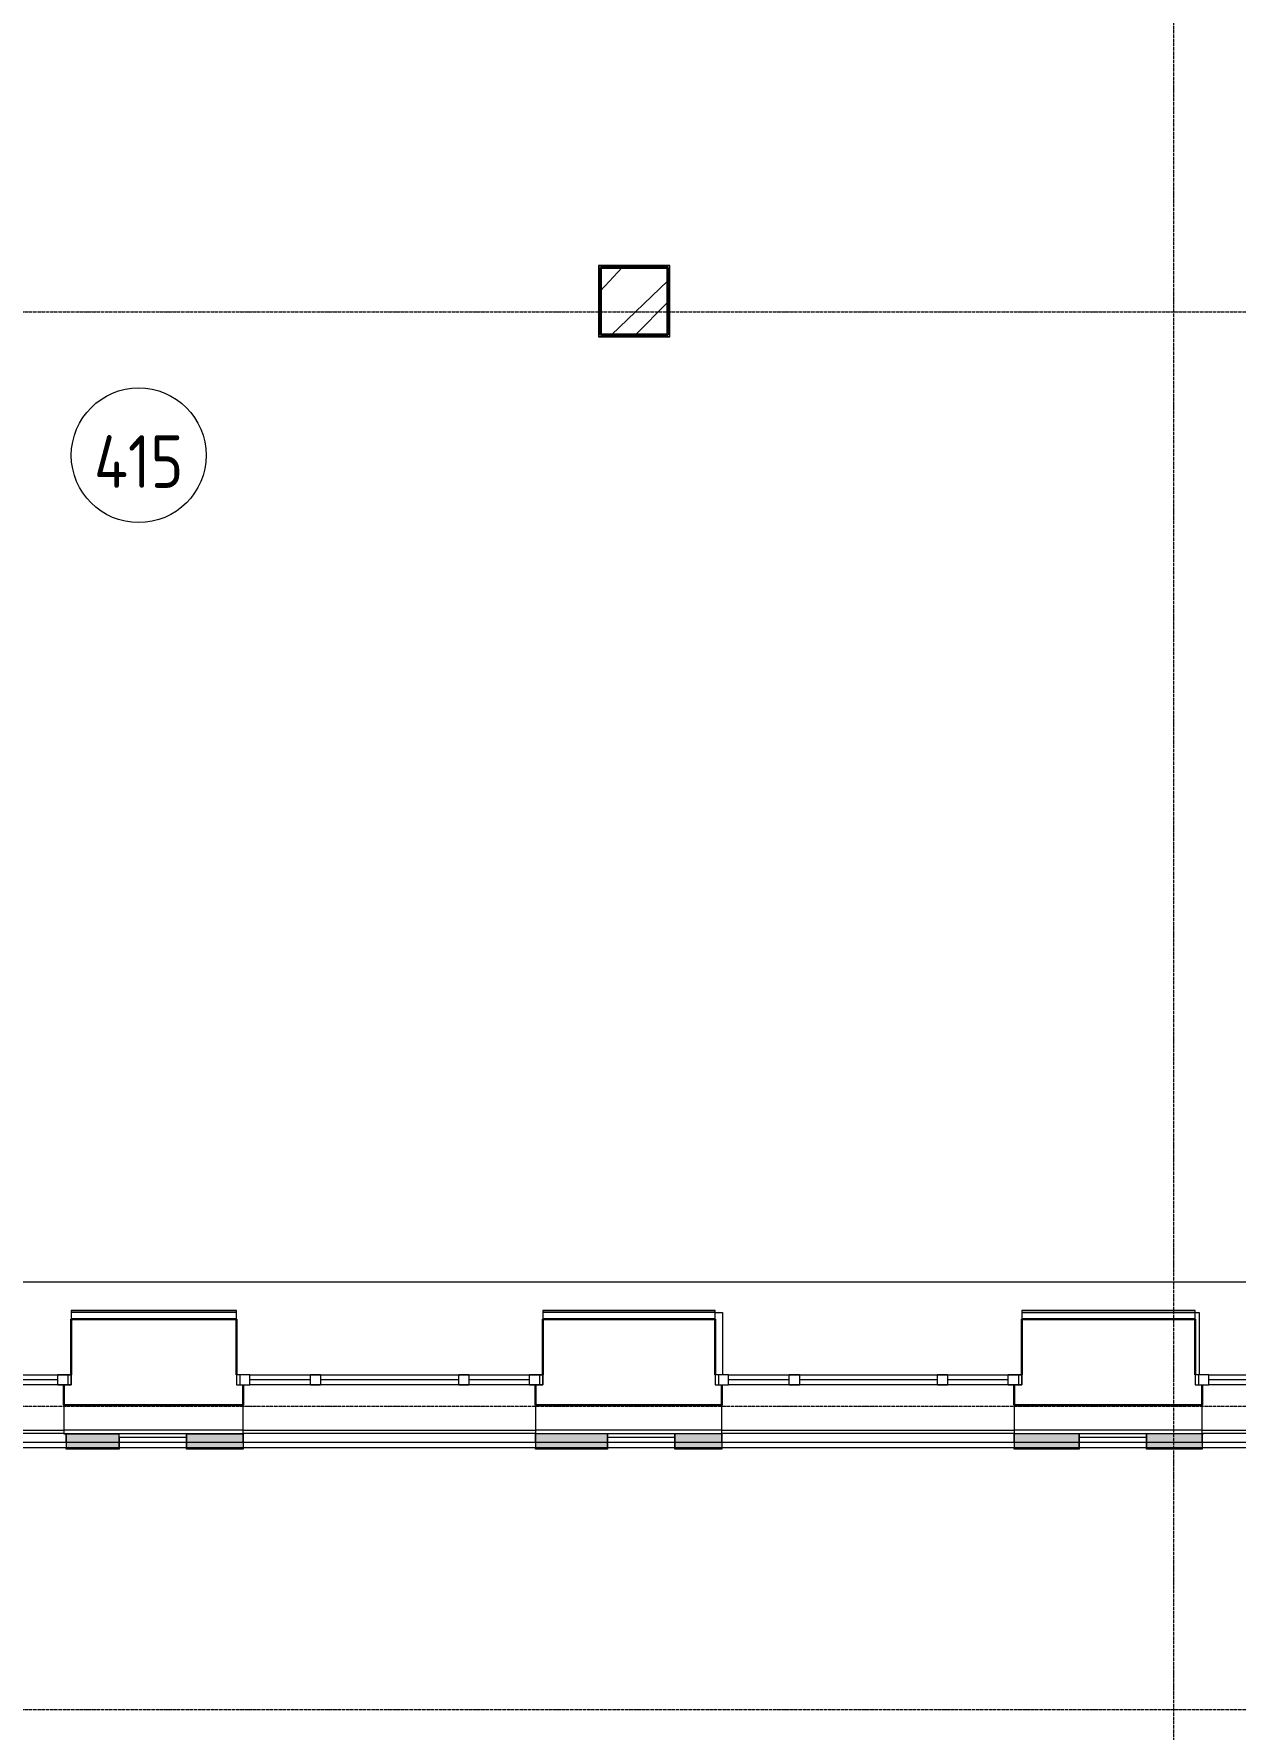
# Model space of a CAD drawing. Header units: millimetres. Extents: x -32 to 417638015, y -35 to 175284279.
# Drawn here: x 417414450 to 417421581, y 175231663 to 175241730 of the extents above; entities that cross this region are included whole.
import ezdxf

# ---------------------------------------------------------------- set-up
doc = ezdxf.new("R2010")
doc.units = ezdxf.units.MM
doc.linetypes.add('ADSK_Линия сетки', pattern=[25, 20, -2.5, 0, -2.5])
for name, color, linetype, lineweight in [('_ Окна', 7, 'Continuous', 9), ('Аннотация', 7, 'Continuous', 18), ('Несущие колонны', 7, 'Continuous', 18), ('Ограждение', 7, 'Continuous', 9), ('Окна', 7, 'Continuous', 9), ('Оси', 253, 'Continuous', 9), ('Перекрытие', 7, 'Continuous', 18), ('Стены наружные', 7, 'Continuous', 18), ('Стены несущие', 7, 'Continuous', 30), ('Стены отделка', 7, 'Continuous', 30), ('Стены штриховка', 7, 'Continuous', 9), ('ШТРИХОВКА', 252, 'Continuous', 15)]:
    doc.layers.add(name, color=color, linetype=linetype, lineweight=lineweight)
doc.layers.add('Линии', color=7, linetype='Continuous', lineweight=9, true_color=0x00a600)
doc.styles.add('GOST Common', font='GOST_Common.ttf', dxfattribs={"width": 0.9, "height": 349.9999999999996})

# ---------------------------------------------------------------- blocks, each defined once
blk = doc.blocks.new('ADSK_КолоннаЖБ_Прямоугольная - 400x400 мм-V1-План 4-го этажа')
at = {"layer": 'Несущие колонны', "lineweight": 40}
for p, q in [((-200.0000000000005, 200.0000000000007), (200.0000000000001, 200.0000000000007)), ((-200.0000000000005, -200.0000000000006), (-200.0000000000005, 200.0000000000007)), ((200.0000000000001, 200.0000000000007), (200.0000000000001, -200.0000000000006)), ((200.0000000000001, -200.0000000000006), (-200.0000000000005, -200.0000000000006))]:
    blk.add_line(p, q, dxfattribs=at)
blk = doc.blocks.new('План 4 этажа')
at = {"layer": 'Несущие колонны', "lineweight": 9}
h = blk.add_hatch(dxfattribs=at)
h.set_pattern_fill('FP_2', color=8, style=0, pattern_type=2)
h.set_pattern_definition([(45, (591.9394108331762, 243.9018102923292), (-235.7317231780653, 235.7317231780653), []), (45, (749.0934108331567, 243.9018102923292), (-235.7317231780653, 235.7317231780653), [])])
h.paths.add_polyline_path([(27659.25271163404, 8486.683255704353), (28051.93941083318, 8486.683255704353), (28051.93941083318, 8886.683255704353), (27651.93941083318, 8886.683255704353), (27651.93941083318, 8486.683255704353)])
at = {"layer": 'Ограждение', "transparency": 33554432}
for points in [[(24770.07747712269, 1874.938330652192), (24794.43941083323, 1874.938330652192), (24794.43941083323, 1961.125957870099), (24480.08112546468, 1961.125957870099), (24480.08112546468, 1874.938330652192)], [(25194.43941083322, 1874.938330652192), (25531.076784726, 1874.938330652192), (25531.076784726, 1961.125957870099), (25194.43941083322, 1961.125957870099), (25194.43941083322, 1877.133406089619)], [(27266.07678472598, 1874.938330652192), (27694.43941083323, 1874.938330652192), (27694.43941083323, 1961.125957870099), (27266.07678472598, 1961.125957870099), (27266.07678472598, 1877.133406089619)], [(30108.44035278658, 1874.938330652134), (30494.43941083323, 1874.938330652134), (30494.43941083323, 1961.125957870099), (30108.44035278658, 1961.125957870099), (30108.44035278658, 1877.133406089619)], [(31223.43891629406, 1874.938330652134), (31223.43891629406, 1961.125957870099), (30894.43941083323, 1961.125957870099), (30894.43941083323, 1874.938330652134), (30940.93243974728, 1874.938330652134)], [(24480.08112546468, 1869.348355416209), (24794.43941083323, 1869.348355416209), (24794.43941083323, 1870.614894916012), (24480.08112546468, 1870.614894916012)], [(30894.43941083323, 1869.34835541615), (31223.43891629406, 1869.34835541615), (31223.43891629406, 1870.614894916012), (30894.43941083323, 1870.614894916012)]]:
    blk.add_hatch(color=8, dxfattribs=at).paths.add_polyline_path(points)
h = blk.add_hatch(color=8, dxfattribs=at)
h.paths.add_polyline_path([(28373.44035278658, 1869.341723460471), (28373.44035278658, 1869.348355416209), (28094.43941083323, 1869.341723460471)])
h.paths.add_polyline_path([(28094.43941083323, 1874.938330652134), (28373.44035278658, 1874.938330652134), (28373.44035278658, 1961.125957870099), (28094.43941083323, 1961.125957870099), (28094.43941083323, 1877.133406089619)])
h = blk.add_hatch(color=8, dxfattribs=at)
h.paths.add_polyline_path([(25194.43941083322, 1869.348355416209), (25531.076784726, 1869.348355416209), (25531.076784726, 1870.614894916012), (25194.43941083322, 1870.614894916012)])
h.paths.add_polyline_path([(25531.076784726, 1873.194124740199), (25531.076784726, 1873.642229574674), (25194.43941083322, 1873.194124740199)])
h = blk.add_hatch(color=8, dxfattribs=at)
h.paths.add_polyline_path([(27266.07678472598, 1869.348355416209), (27694.43941083323, 1869.348355416209), (27694.43941083323, 1870.614894916012), (27266.07678472598, 1870.614894916012)])
h.paths.add_polyline_path([(27694.43941083323, 1873.194124740141), (27694.43941083323, 1873.642229574674), (27266.07678472598, 1873.194124740141)])
h = blk.add_hatch(color=8, dxfattribs=at)
h.paths.add_polyline_path([(28094.43941083323, 1869.348355416209), (28373.44035278658, 1869.348355416209), (28373.44035278658, 1870.614894916012), (28094.43941083323, 1870.614894916012)])
h.paths.add_polyline_path([(28373.44035278658, 1873.194124740141), (28373.44035278658, 1873.642229574674), (28094.43941083323, 1873.194124740141)])
h = blk.add_hatch(color=8, dxfattribs=at)
h.paths.add_polyline_path([(30108.44035278658, 1869.34835541615), (30494.43941083323, 1869.34835541615), (30494.43941083323, 1870.614894916012), (30108.44035278658, 1870.614894916012)])
h.paths.add_polyline_path([(30494.43941083323, 1873.194124740141), (30494.43941083323, 1873.642229574674), (30108.44035278658, 1873.194124740141)])
at = {"layer": '_ Окна', "color": 8}
for p, q in [((24431.08112546464, 2282.133406091889), (24071.08112546464, 2282.133406091889)), ((24491.08112546464, 2312.133406091889), (24491.08112546464, 2252.133406091889)), ((25511.07678472588, 2312.133406091831), (25511.07678472588, 2252.133406091831)), ((25931.07678472588, 2282.133406091889), (25571.07678472588, 2282.133406091889)), ((26811.07678472588, 2282.133406091889), (25991.07678472588, 2282.133406091889)), ((27231.07678472588, 2282.133406091889), (26871.07678472588, 2282.133406091889)), ((27291.07678472588, 2312.133406091831), (27291.07678472588, 2252.133406091831)), ((28353.44035278645, 2312.133406091831), (28353.44035278645, 2252.133406091831)), ((28773.44035278645, 2282.133406091889), (28413.44035278645, 2282.133406091889)), ((29653.44035278645, 2282.133406091889), (28833.44035278645, 2282.133406091889)), ((30073.44035278645, 2282.133406091831), (29713.44035278645, 2282.133406091889)), ((30133.44035278645, 2312.133406091831), (30133.44035278645, 2252.133406091831)), ((31203.4389162939, 2312.133406091831), (31203.4389162939, 2252.133406091831)), ((31623.4389162939, 2282.133406091831), (31263.4389162939, 2282.133406091831))]:
    blk.add_line(p, q, dxfattribs=at)
at = {"layer": '_ Окна', "color": 8, "lineweight": 18}
for p, q in [((24431.08112546464, 2252.133406091889), (24431.08112546464, 2312.133406091889)), ((24431.08112546464, 2312.133406091889), (24511.08112546464, 2312.133406091889)), ((24511.08112546464, 2252.133406091889), (24431.08112546464, 2252.133406091889)), ((24511.08112546464, 2312.133406091889), (24511.08112546464, 2252.133406091889)), ((25571.07678472588, 2312.133406091831), (25491.07678472588, 2312.133406091831)), ((25491.07678472588, 2312.133406091831), (25491.07678472588, 2252.133406091831)), ((25491.07678472588, 2252.133406091831), (25571.07678472588, 2252.133406091831)), ((25571.07678472588, 2252.133406091831), (25571.07678472588, 2312.133406091831)), ((25931.07678472588, 2252.133406091831), (25931.07678472588, 2312.133406091831)), ((25931.07678472588, 2312.133406091831), (25991.07678472588, 2312.133406091831)), ((25991.07678472588, 2252.133406091831), (25931.07678472588, 2252.133406091831)), ((25991.07678472588, 2312.133406091831), (25991.07678472588, 2252.133406091831)), ((26811.07678472588, 2252.133406091831), (26811.07678472588, 2312.133406091831)), ((26811.07678472588, 2312.133406091831), (26871.07678472588, 2312.133406091831)), ((26871.07678472588, 2252.133406091831), (26811.07678472588, 2252.133406091831)), ((26871.07678472588, 2312.133406091831), (26871.07678472588, 2252.133406091831)), ((27231.07678472588, 2252.133406091831), (27231.07678472588, 2312.133406091831)), ((27231.07678472588, 2312.133406091831), (27311.07678472588, 2312.133406091831)), ((27311.07678472588, 2252.133406091831), (27231.07678472588, 2252.133406091831)), ((27311.07678472588, 2312.133406091831), (27311.07678472588, 2252.133406091831)), ((28413.44035278645, 2312.133406091831), (28333.44035278645, 2312.133406091831)), ((28333.44035278645, 2312.133406091831), (28333.44035278645, 2252.133406091831)), ((28333.44035278645, 2252.133406091831), (28413.44035278645, 2252.133406091831)), ((28413.44035278645, 2252.133406091831), (28413.44035278645, 2312.133406091831)), ((28773.44035278645, 2252.133406091831), (28773.44035278645, 2312.133406091831)), ((28773.44035278645, 2312.133406091831), (28833.44035278645, 2312.133406091831)), ((28833.44035278645, 2252.133406091831), (28773.44035278645, 2252.133406091831)), ((28833.44035278645, 2312.133406091831), (28833.44035278645, 2252.133406091831)), ((29653.44035278645, 2252.133406091831), (29653.44035278645, 2312.133406091831)), ((29653.44035278645, 2312.133406091831), (29713.44035278645, 2312.133406091831)), ((29713.44035278645, 2252.133406091831), (29653.44035278645, 2252.133406091831)), ((29713.44035278645, 2312.133406091831), (29713.44035278645, 2252.133406091831)), ((30073.44035278645, 2252.133406091831), (30073.44035278645, 2312.133406091831)), ((30073.44035278645, 2312.133406091831), (30153.44035278645, 2312.133406091831)), ((30153.44035278645, 2252.133406091831), (30073.44035278645, 2252.133406091831)), ((30153.44035278645, 2312.133406091831), (30153.44035278645, 2252.133406091831)), ((31263.4389162939, 2312.133406091831), (31183.4389162939, 2312.133406091831)), ((31183.4389162939, 2312.133406091831), (31183.4389162939, 2252.133406091831)), ((31183.4389162939, 2252.133406091831), (31263.4389162939, 2252.133406091831)), ((31263.4389162939, 2252.133406091831), (31263.4389162939, 2312.133406091831))]:
    blk.add_line(p, q, dxfattribs=at)
at = {"layer": 'Линии', "color": 8}
blk.add_circle((24911.35648304346, 7772.029231373977), 400, dxfattribs=at)
at = {"layer": 'Несущие колонны', "color": 8, "lineweight": 40}
for p, q in [((28051.93941083318, 8886.683255704353), (27651.93941083318, 8886.683255704353)), ((27651.93941083318, 8886.683255704353), (27651.93941083318, 8486.683255704353)), ((28051.93941083318, 8486.683255704353), (28051.93941083318, 8886.683255704353)), ((27651.93941083318, 8486.683255704353), (28051.93941083318, 8486.683255704353))]:
    blk.add_line(p, q, dxfattribs=at)
at = {"layer": 'Ограждение', "color": 8}
for p, q in [((24480.08112546464, 1961.125957870099), (24480.08112546464, 1962.133406092762)), ((24480.08112546464, 1961.125957870099), (24480.08112546464, 1912.133406089619)), ((24480.08112546464, 1912.133406089619), (24480.08112546464, 1961.125957870099)), ((24794.43941083321, 1961.125957870099), (24480.08112546464, 1961.125957870099)), ((24794.43941083321, 1961.125957870099), (24480.08112546464, 1961.125957870099)), ((24794.43941083321, 1942.13340609282), (24794.43941083321, 1961.125957870099)), ((24794.43941083321, 1942.13340609282), (24794.43941083321, 1869.341723460471)), ((24794.43941083321, 1870.664890350483), (24794.43941083321, 1942.13340609282)), ((25194.43941083321, 1961.125957870099), (25194.43941083321, 1942.13340609282)), ((25531.07678472597, 1961.125957870099), (25194.43941083321, 1961.125957870099)), ((25531.07678472597, 1961.125957870099), (25194.43941083321, 1961.125957870099)), ((25194.43941083321, 1942.13340609282), (25194.43941083321, 1870.664890350483)), ((25194.43941083321, 1869.341723460471), (25194.43941083321, 1942.13340609282)), ((25520.07678472596, 1962.133406092762), (25531.07678472597, 1962.133406092762)), ((25531.07678472597, 1962.133406092762), (25531.07678472597, 1961.125957870099)), ((25531.07678472597, 1961.125957870099), (25531.07678472597, 1912.133406089619)), ((25531.07678472597, 1912.133406089619), (25531.07678472597, 1961.125957870099)), ((27266.07678472596, 1961.125957870099), (27266.07678472596, 1962.133406092762)), ((27266.07678472596, 1962.133406092762), (27280.07678472597, 1962.133406092762)), ((27266.07678472596, 1961.125957870099), (27266.07678472596, 1912.133406089619)), ((27266.07678472596, 1912.133406089619), (27266.07678472596, 1961.125957870099)), ((27694.43941083321, 1961.125957870099), (27266.07678472596, 1961.125957870099)), ((27694.43941083321, 1961.125957870099), (27266.07678472596, 1961.125957870099)), ((27694.43941083321, 1942.13340609282), (27694.43941083321, 1961.125957870099)), ((27694.43941083321, 1942.13340609282), (27694.43941083321, 1869.341723460471)), ((27694.43941083321, 1870.664890350483), (27694.43941083321, 1942.13340609282)), ((28094.43941083319, 1961.125957870099), (28094.43941083319, 1942.13340609282)), ((28373.44035278655, 1961.125957870099), (28094.43941083319, 1961.125957870099)), ((28373.44035278655, 1961.125957870099), (28094.43941083319, 1961.125957870099)), ((28094.43941083319, 1942.13340609282), (28094.43941083319, 1870.664890350483)), ((28094.43941083319, 1869.341723460471), (28094.43941083319, 1942.13340609282)), ((28373.44035278655, 1962.133406092762), (28373.44035278655, 1961.125957870099)), ((28373.44035278655, 1961.125957870099), (28373.44035278655, 1912.133406089619)), ((28373.44035278655, 1912.133406089619), (28373.44035278655, 1961.125957870099)), ((30108.44035278654, 1961.125957870099), (30108.44035278654, 1962.133406092762)), ((30108.44035278654, 1961.125957870099), (30108.44035278654, 1912.133406089619)), ((30108.44035278654, 1912.133406089619), (30108.44035278654, 1961.125957870099)), ((30494.43941083321, 1961.125957870099), (30108.44035278654, 1961.125957870099)), ((30494.43941083321, 1961.125957870099), (30108.44035278654, 1961.125957870099)), ((30494.43941083321, 1942.13340609282), (30494.43941083321, 1961.125957870099)), ((30494.43941083321, 1942.13340609282), (30494.43941083321, 1869.341723460471)), ((30494.43941083321, 1870.664890350483), (30494.43941083321, 1942.13340609282)), ((30894.43941083319, 1961.125957870099), (30894.43941083319, 1942.13340609282)), ((31223.43891629404, 1961.125957870099), (30894.43941083319, 1961.125957870099)), ((31223.43891629404, 1961.125957870099), (30894.43941083319, 1961.125957870099)), ((30894.43941083319, 1942.13340609282), (30894.43941083319, 1870.664890350483)), ((30894.43941083319, 1869.341723460471), (30894.43941083319, 1942.13340609282)), ((31223.43891629404, 1962.133406092762), (31223.43891629404, 1961.125957870099)), ((31223.43891629404, 1961.125957870099), (31223.43891629404, 1912.133406089561)), ((31223.43891629404, 1912.133406089561), (31223.43891629404, 1961.125957870099)), ((24480.08112546464, 1877.133406089619), (24480.08112546464, 1870.664890350483)), ((24480.08112546464, 1869.341723460471), (24480.08112546464, 1877.133406089619)), ((24480.08112546464, 1870.664890350483), (24480.08112546464, 1874.938330652192)), ((24480.08112546464, 1874.938330652192), (24480.08112546464, 1873.642229574674)), ((24794.43941083321, 1874.938330652192), (24480.08112546464, 1874.938330652192)), ((24480.08112546464, 1873.642229574674), (24480.08112546464, 1870.664890350483)), ((24480.08112546464, 1870.664890350483), (24480.08112546464, 1873.642229574674)), ((24480.08112546464, 1873.642229574674), (24480.08112546464, 1870.664890350483)), ((24794.43941083321, 1873.642229574674), (24480.08112546464, 1873.642229574674)), ((24480.08112546464, 1872.868074603728), (24480.08112546464, 1873.194124740141)), ((24794.43941083321, 1873.194124740141), (24480.08112546464, 1873.194124740141)), ((24480.08112546464, 1870.951010407007), (24480.08112546464, 1872.868074603728)), ((24480.08112546464, 1872.868074603728), (24480.08112546464, 1870.951010407007)), ((24794.43941083321, 1872.868074603728), (24480.08112546464, 1872.868074603728)), ((24480.08112546464, 1870.614894916012), (24480.08112546464, 1870.951010407007)), ((24794.43941083321, 1870.951010407007), (24480.08112546464, 1870.951010407007)), ((24480.08112546464, 1869.348355416209), (24480.08112546464, 1870.664890350483)), ((24480.08112546464, 1870.664890350483), (24480.08112546464, 1869.341723460471)), ((24794.43941083321, 1870.664890350483), (24480.08112546464, 1870.664890350483)), ((24794.43941083321, 1870.614894916012), (24480.08112546464, 1870.614894916012)), ((24480.08112546464, 1870.335607216111), (24480.08112546464, 1869.348355416209)), ((24794.43941083321, 1870.335607216111), (24480.08112546464, 1870.335607216111)), ((24794.43941083321, 1869.348355416209), (24480.08112546464, 1869.348355416209)), ((24794.43941083321, 1869.341723460471), (24480.08112546464, 1869.341723460471)), ((24794.43941083321, 1873.642229574674), (24794.43941083321, 1874.938330652192)), ((24794.43941083321, 1874.938330652192), (24794.43941083321, 1870.664890350483)), ((24794.43941083321, 1870.664890350483), (24794.43941083321, 1873.642229574674)), ((24794.43941083321, 1873.642229574674), (24794.43941083321, 1870.664890350483)), ((24794.43941083321, 1870.664890350483), (24794.43941083321, 1873.642229574674)), ((24794.43941083321, 1873.194124740141), (24794.43941083321, 1872.868074603728)), ((24794.43941083321, 1870.951010407007), (24794.43941083321, 1872.868074603728)), ((24794.43941083321, 1872.868074603728), (24794.43941083321, 1870.951010407007)), ((24794.43941083321, 1870.951010407007), (24794.43941083321, 1870.614894916012)), ((24794.43941083321, 1869.341723460471), (24794.43941083321, 1870.664890350483)), ((24794.43941083321, 1870.664890350483), (24794.43941083321, 1869.348355416209)), ((24794.43941083321, 1869.348355416209), (24794.43941083321, 1870.335607216111)), ((25194.43941083321, 1870.664890350483), (25194.43941083321, 1874.938330652192)), ((25194.43941083321, 1874.938330652192), (25194.43941083321, 1873.642229574674)), ((25531.07678472597, 1874.938330652192), (25194.43941083321, 1874.938330652192)), ((25194.43941083321, 1873.642229574674), (25194.43941083321, 1870.664890350483)), ((25194.43941083321, 1870.664890350483), (25194.43941083321, 1873.642229574674)), ((25194.43941083321, 1873.642229574674), (25194.43941083321, 1870.664890350483)), ((25531.07678472597, 1873.642229574674), (25194.43941083321, 1873.642229574674)), ((25194.43941083321, 1872.868074603728), (25194.43941083321, 1873.194124740141)), ((25531.07678472597, 1873.194124740141), (25194.43941083321, 1873.194124740141)), ((25194.43941083321, 1870.951010407007), (25194.43941083321, 1872.868074603728)), ((25194.43941083321, 1872.868074603728), (25194.43941083321, 1870.951010407007)), ((25531.07678472597, 1872.868074603728), (25194.43941083321, 1872.868074603728)), ((25194.43941083321, 1870.614894916012), (25194.43941083321, 1870.951010407007)), ((25531.07678472597, 1870.951010407007), (25194.43941083321, 1870.951010407007)), ((25194.43941083321, 1869.348355416209), (25194.43941083321, 1870.664890350483)), ((25194.43941083321, 1870.664890350483), (25194.43941083321, 1869.341723460471)), ((25531.07678472597, 1870.664890350483), (25194.43941083321, 1870.664890350483)), ((25531.07678472597, 1870.614894916012), (25194.43941083321, 1870.614894916012)), ((25194.43941083321, 1870.335607216111), (25194.43941083321, 1869.348355416209)), ((25531.07678472597, 1870.335607216111), (25194.43941083321, 1870.335607216111)), ((25531.07678472597, 1869.348355416209), (25194.43941083321, 1869.348355416209)), ((25531.07678472597, 1869.341723460471), (25194.43941083321, 1869.341723460471)), ((25531.07678472597, 1877.133406089619), (25531.07678472597, 1869.341723460471)), ((25531.07678472597, 1870.664890350483), (25531.07678472597, 1877.133406089619)), ((25531.07678472597, 1873.642229574674), (25531.07678472597, 1874.938330652192)), ((25531.07678472597, 1874.938330652192), (25531.07678472597, 1870.664890350483)), ((25531.07678472597, 1870.664890350483), (25531.07678472597, 1873.642229574674)), ((25531.07678472597, 1873.642229574674), (25531.07678472597, 1870.664890350483)), ((25531.07678472597, 1870.664890350483), (25531.07678472597, 1873.642229574674)), ((25531.07678472597, 1873.194124740141), (25531.07678472597, 1872.868074603728)), ((25531.07678472597, 1870.951010407007), (25531.07678472597, 1872.868074603728)), ((25531.07678472597, 1872.868074603728), (25531.07678472597, 1870.951010407007)), ((25531.07678472597, 1870.951010407007), (25531.07678472597, 1870.614894916012)), ((25531.07678472597, 1869.341723460471), (25531.07678472597, 1870.664890350483)), ((25531.07678472597, 1870.664890350483), (25531.07678472597, 1869.348355416209)), ((25531.07678472597, 1869.348355416209), (25531.07678472597, 1870.335607216111)), ((27266.07678472596, 1877.133406089619), (27266.07678472596, 1870.664890350483)), ((27266.07678472596, 1869.341723460471), (27266.07678472596, 1877.133406089619)), ((27266.07678472596, 1870.664890350483), (27266.07678472596, 1874.938330652192)), ((27266.07678472596, 1874.938330652192), (27266.07678472596, 1873.642229574674)), ((27694.43941083321, 1874.938330652192), (27266.07678472596, 1874.938330652192)), ((27266.07678472596, 1873.642229574674), (27266.07678472596, 1870.664890350483)), ((27266.07678472596, 1870.664890350483), (27266.07678472596, 1873.642229574674)), ((27266.07678472596, 1873.642229574674), (27266.07678472596, 1870.664890350483)), ((27694.43941083321, 1873.642229574674), (27266.07678472596, 1873.642229574674)), ((27266.07678472596, 1872.868074603728), (27266.07678472596, 1873.194124740141)), ((27694.43941083321, 1873.194124740141), (27266.07678472596, 1873.194124740141)), ((27266.07678472596, 1870.951010407007), (27266.07678472596, 1872.868074603728)), ((27266.07678472596, 1872.868074603728), (27266.07678472596, 1870.951010407007)), ((27694.43941083321, 1872.868074603728), (27266.07678472596, 1872.868074603728)), ((27266.07678472596, 1870.614894916012), (27266.07678472596, 1870.951010407007)), ((27694.43941083321, 1870.951010407007), (27266.07678472596, 1870.951010407007)), ((27266.07678472596, 1869.348355416209), (27266.07678472596, 1870.664890350483)), ((27266.07678472596, 1870.664890350483), (27266.07678472596, 1869.341723460471)), ((27694.43941083321, 1870.664890350483), (27266.07678472596, 1870.664890350483)), ((27694.43941083321, 1870.614894916012), (27266.07678472596, 1870.614894916012)), ((27266.07678472596, 1870.335607216111), (27266.07678472596, 1869.348355416209)), ((27694.43941083321, 1870.335607216111), (27266.07678472596, 1870.335607216111)), ((27694.43941083321, 1869.348355416209), (27266.07678472596, 1869.348355416209)), ((27694.43941083321, 1869.341723460471), (27266.07678472596, 1869.341723460471)), ((27694.43941083321, 1873.642229574674), (27694.43941083321, 1874.938330652192)), ((27694.43941083321, 1874.938330652192), (27694.43941083321, 1870.664890350483)), ((27694.43941083321, 1870.664890350483), (27694.43941083321, 1873.642229574674)), ((27694.43941083321, 1873.642229574674), (27694.43941083321, 1870.664890350483)), ((27694.43941083321, 1870.664890350483), (27694.43941083321, 1873.642229574674)), ((27694.43941083321, 1873.194124740141), (27694.43941083321, 1872.868074603728)), ((27694.43941083321, 1870.951010407007), (27694.43941083321, 1872.868074603728)), ((27694.43941083321, 1872.868074603728), (27694.43941083321, 1870.951010407007)), ((27694.43941083321, 1870.951010407007), (27694.43941083321, 1870.614894916012)), ((27694.43941083321, 1869.341723460471), (27694.43941083321, 1870.664890350483)), ((27694.43941083321, 1870.664890350483), (27694.43941083321, 1869.348355416209)), ((27694.43941083321, 1869.348355416209), (27694.43941083321, 1870.335607216111)), ((28094.43941083319, 1870.664890350483), (28094.43941083319, 1874.938330652192)), ((28094.43941083319, 1874.938330652192), (28094.43941083319, 1873.642229574674)), ((28373.44035278655, 1874.938330652134), (28094.43941083319, 1874.938330652192)), ((28094.43941083319, 1873.642229574674), (28094.43941083319, 1870.664890350483)), ((28094.43941083319, 1870.664890350483), (28094.43941083319, 1873.642229574674)), ((28094.43941083319, 1873.642229574674), (28094.43941083319, 1870.664890350483)), ((28373.44035278655, 1873.642229574674), (28094.43941083319, 1873.642229574674)), ((28094.43941083319, 1872.868074603728), (28094.43941083319, 1873.194124740141)), ((28373.44035278655, 1873.194124740141), (28094.43941083319, 1873.194124740141)), ((28094.43941083319, 1870.951010407007), (28094.43941083319, 1872.868074603728)), ((28094.43941083319, 1872.868074603728), (28094.43941083319, 1870.951010407007)), ((28373.44035278655, 1872.868074603728), (28094.43941083319, 1872.868074603728)), ((28094.43941083319, 1870.614894916012), (28094.43941083319, 1870.951010407007)), ((28373.44035278655, 1870.951010407007), (28094.43941083319, 1870.951010407007)), ((28094.43941083319, 1869.348355416209), (28094.43941083319, 1870.664890350483)), ((28094.43941083319, 1870.664890350483), (28094.43941083319, 1869.341723460471)), ((28373.44035278655, 1870.664890350483), (28094.43941083319, 1870.664890350483)), ((28373.44035278655, 1870.614894916012), (28094.43941083319, 1870.614894916012)), ((28094.43941083319, 1870.335607216111), (28094.43941083319, 1869.348355416209)), ((28373.44035278655, 1870.335607216111), (28094.43941083319, 1870.335607216111)), ((28373.44035278655, 1869.348355416209), (28094.43941083319, 1869.348355416209)), ((28373.44035278655, 1869.341723460471), (28094.43941083319, 1869.341723460471)), ((28373.44035278655, 1877.133406089619), (28373.44035278655, 1869.341723460471)), ((28373.44035278655, 1870.664890350483), (28373.44035278655, 1877.133406089619)), ((28373.44035278655, 1873.642229574674), (28373.44035278655, 1874.938330652134)), ((28373.44035278655, 1874.938330652134), (28373.44035278655, 1870.664890350483)), ((28373.44035278655, 1870.664890350483), (28373.44035278655, 1873.642229574674)), ((28373.44035278655, 1873.642229574674), (28373.44035278655, 1870.664890350483)), ((28373.44035278655, 1870.664890350483), (28373.44035278655, 1873.642229574674)), ((28373.44035278655, 1873.194124740141), (28373.44035278655, 1872.868074603728)), ((28373.44035278655, 1870.951010407007), (28373.44035278655, 1872.868074603728)), ((28373.44035278655, 1872.868074603728), (28373.44035278655, 1870.951010407007)), ((28373.44035278655, 1870.951010407007), (28373.44035278655, 1870.614894916012)), ((28373.44035278655, 1869.341723460471), (28373.44035278655, 1870.664890350483)), ((28373.44035278655, 1870.664890350483), (28373.44035278655, 1869.348355416209)), ((28373.44035278655, 1869.348355416209), (28373.44035278655, 1870.335607216111)), ((30108.44035278654, 1877.133406089561), (30108.44035278654, 1870.664890350483)), ((30108.44035278654, 1869.341723460471), (30108.44035278654, 1877.133406089561)), ((30108.44035278654, 1870.664890350483), (30108.44035278654, 1874.938330652134)), ((30108.44035278654, 1874.938330652134), (30108.44035278654, 1873.642229574674)), ((30494.43941083321, 1874.938330652134), (30108.44035278654, 1874.938330652134)), ((30108.44035278654, 1873.642229574674), (30108.44035278654, 1870.664890350483)), ((30108.44035278654, 1870.664890350483), (30108.44035278654, 1873.642229574674)), ((30108.44035278654, 1873.642229574674), (30108.44035278654, 1870.664890350483)), ((30494.43941083321, 1873.642229574674), (30108.44035278654, 1873.642229574674)), ((30108.44035278654, 1872.868074603728), (30108.44035278654, 1873.194124740141)), ((30494.43941083321, 1873.194124740141), (30108.44035278654, 1873.194124740141)), ((30108.44035278654, 1870.951010407007), (30108.44035278654, 1872.868074603728)), ((30108.44035278654, 1872.868074603728), (30108.44035278654, 1870.951010407007)), ((30494.43941083321, 1872.868074603728), (30108.44035278654, 1872.868074603728)), ((30108.44035278654, 1870.614894916012), (30108.44035278654, 1870.951010407007)), ((30494.43941083321, 1870.951010407007), (30108.44035278654, 1870.951010407007)), ((30108.44035278654, 1869.34835541615), (30108.44035278654, 1870.664890350483)), ((30108.44035278654, 1870.664890350483), (30108.44035278654, 1869.341723460471)), ((30494.43941083321, 1870.664890350483), (30108.44035278654, 1870.664890350483)), ((30494.43941083321, 1870.614894916012), (30108.44035278654, 1870.614894916012)), ((30108.44035278654, 1870.335607216111), (30108.44035278654, 1869.34835541615)), ((30494.43941083321, 1870.335607216111), (30108.44035278654, 1870.335607216111)), ((30494.43941083321, 1869.34835541615), (30108.44035278654, 1869.34835541615)), ((30494.43941083321, 1869.341723460471), (30108.44035278654, 1869.341723460471)), ((30494.43941083321, 1873.642229574674), (30494.43941083321, 1874.938330652134)), ((30494.43941083321, 1874.938330652134), (30494.43941083321, 1870.664890350483)), ((30494.43941083321, 1870.664890350483), (30494.43941083321, 1873.642229574674)), ((30494.43941083321, 1873.642229574674), (30494.43941083321, 1870.664890350483)), ((30494.43941083321, 1870.664890350483), (30494.43941083321, 1873.642229574674)), ((30494.43941083321, 1873.194124740141), (30494.43941083321, 1872.868074603728)), ((30494.43941083321, 1870.951010407007), (30494.43941083321, 1872.868074603728)), ((30494.43941083321, 1872.868074603728), (30494.43941083321, 1870.951010407007)), ((30494.43941083321, 1870.951010407007), (30494.43941083321, 1870.614894916012)), ((30494.43941083321, 1869.341723460471), (30494.43941083321, 1870.664890350483)), ((30494.43941083321, 1870.664890350483), (30494.43941083321, 1869.34835541615)), ((30494.43941083321, 1869.34835541615), (30494.43941083321, 1870.335607216111)), ((30894.43941083319, 1870.664890350483), (30894.43941083319, 1874.938330652134)), ((30894.43941083319, 1874.938330652134), (30894.43941083319, 1873.642229574674)), ((31223.43891629404, 1874.938330652134), (30894.43941083319, 1874.938330652134)), ((30894.43941083319, 1873.642229574674), (30894.43941083319, 1870.664890350483)), ((30894.43941083319, 1870.664890350483), (30894.43941083319, 1873.642229574674)), ((30894.43941083319, 1873.642229574674), (30894.43941083319, 1870.664890350483)), ((31223.43891629404, 1873.642229574674), (30894.43941083319, 1873.642229574674)), ((30894.43941083319, 1872.868074603728), (30894.43941083319, 1873.194124740141)), ((31223.43891629404, 1873.194124740141), (30894.43941083319, 1873.194124740141)), ((30894.43941083319, 1870.951010407007), (30894.43941083319, 1872.868074603728)), ((30894.43941083319, 1872.868074603728), (30894.43941083319, 1870.951010407007)), ((31223.43891629404, 1872.868074603728), (30894.43941083319, 1872.868074603728)), ((30894.43941083319, 1870.614894916012), (30894.43941083319, 1870.951010407007)), ((31223.43891629404, 1870.951010407007), (30894.43941083319, 1870.951010407007)), ((30894.43941083319, 1869.34835541615), (30894.43941083319, 1870.664890350483)), ((30894.43941083319, 1870.664890350483), (30894.43941083319, 1869.341723460471)), ((31223.43891629404, 1870.664890350483), (30894.43941083319, 1870.664890350483)), ((31223.43891629404, 1870.614894916012), (30894.43941083319, 1870.614894916012)), ((30894.43941083319, 1870.335607216111), (30894.43941083319, 1869.34835541615)), ((31223.43891629404, 1870.335607216111), (30894.43941083319, 1870.335607216111)), ((31223.43891629404, 1869.34835541615), (30894.43941083319, 1869.34835541615)), ((31223.43891629404, 1869.341723460471), (30894.43941083319, 1869.341723460471)), ((31223.43891629404, 1877.133406089619), (31223.43891629404, 1869.341723460471)), ((31223.43891629404, 1870.664890350483), (31223.43891629404, 1877.133406089561)), ((31223.43891629404, 1873.642229574674), (31223.43891629404, 1874.938330652134)), ((31223.43891629404, 1874.938330652134), (31223.43891629404, 1870.664890350483)), ((31223.43891629404, 1870.664890350483), (31223.43891629404, 1873.642229574674)), ((31223.43891629404, 1873.642229574674), (31223.43891629404, 1870.664890350483)), ((31223.43891629404, 1870.664890350483), (31223.43891629404, 1873.642229574674)), ((31223.43891629404, 1873.194124740141), (31223.43891629404, 1872.868074603728)), ((31223.43891629404, 1870.951010407007), (31223.43891629404, 1872.868074603728)), ((31223.43891629404, 1872.868074603728), (31223.43891629404, 1870.951010407007)), ((31223.43891629404, 1870.951010407007), (31223.43891629404, 1870.614894916012)), ((31223.43891629404, 1869.341723460471), (31223.43891629404, 1870.664890350483)), ((31223.43891629404, 1870.664890350483), (31223.43891629404, 1869.34835541615)), ((31223.43891629404, 1869.34835541615), (31223.43891629404, 1870.335607216111))]:
    blk.add_line(p, q, dxfattribs=at)
at = {"layer": 'Окна', "color": 8}
for p, q in [((24071.08112546464, 2312.133406091947), (24431.08112546464, 2312.133406091947)), ((24431.08112546464, 2252.133406091889), (24071.08112546464, 2252.133406091889)), ((24511.08112546464, 2312.133406091889), (24431.08112546464, 2312.133406091889)), ((24431.08112546464, 2252.133406091889), (24511.08112546464, 2252.133406091889)), ((24511.08112546464, 2252.133406091889), (24511.08112546464, 2312.133406091889)), ((25571.07678472588, 2312.133406091831), (25491.07678472588, 2312.133406091831)), ((25491.07678472588, 2312.133406091831), (25491.07678472588, 2252.133406091831)), ((25491.07678472588, 2252.133406091831), (25571.07678472588, 2252.133406091831)), ((25571.07678472588, 2312.133406091947), (25931.07678472588, 2312.133406091947)), ((25931.07678472588, 2252.133406091889), (25571.07678472588, 2252.133406091889)), ((25991.07678472588, 2312.133406091831), (25931.07678472588, 2312.133406091831)), ((25931.07678472588, 2252.133406091831), (25991.07678472588, 2252.133406091831)), ((25991.07678472588, 2312.133406091947), (26811.07678472588, 2312.133406091947)), ((26811.07678472588, 2252.133406091831), (25991.07678472588, 2252.133406091889)), ((26871.07678472588, 2312.133406091831), (26811.07678472588, 2312.133406091831)), ((26811.07678472588, 2252.133406091831), (26871.07678472588, 2252.133406091831)), ((26871.07678472588, 2312.133406091947), (27231.07678472588, 2312.133406091947)), ((27231.07678472588, 2252.133406091831), (26871.07678472588, 2252.133406091831)), ((27311.07678472588, 2312.133406091831), (27231.07678472588, 2312.133406091831)), ((27231.07678472588, 2252.133406091831), (27311.07678472588, 2252.133406091831)), ((27311.07678472588, 2252.133406091831), (27311.07678472588, 2312.133406091831)), ((28413.44035278645, 2312.133406091831), (28333.44035278645, 2312.133406091831)), ((28333.44035278645, 2312.133406091831), (28333.44035278645, 2252.133406091831)), ((28333.44035278645, 2252.133406091831), (28413.44035278645, 2252.133406091831)), ((28413.44035278645, 2312.133406091947), (28773.44035278645, 2312.133406091947)), ((28773.44035278645, 2252.133406091831), (28413.44035278645, 2252.133406091831)), ((28833.44035278645, 2312.133406091831), (28773.44035278645, 2312.133406091831)), ((28773.44035278645, 2252.133406091831), (28833.44035278645, 2252.133406091831)), ((28833.44035278645, 2312.133406091947), (29653.44035278645, 2312.133406091947)), ((29653.44035278645, 2252.133406091831), (28833.44035278645, 2252.133406091831)), ((29713.44035278645, 2312.133406091831), (29653.44035278645, 2312.133406091831)), ((29653.44035278645, 2252.133406091831), (29713.44035278645, 2252.133406091831)), ((29713.44035278645, 2312.133406091947), (30073.44035278645, 2312.133406091947)), ((30073.44035278645, 2252.133406091831), (29713.44035278645, 2252.133406091831)), ((30153.44035278645, 2312.133406091831), (30073.44035278645, 2312.133406091831)), ((30073.44035278645, 2252.133406091831), (30153.44035278645, 2252.133406091831)), ((30153.44035278645, 2252.133406091831), (30153.44035278645, 2312.133406091831)), ((31263.4389162939, 2312.133406091831), (31183.4389162939, 2312.133406091831)), ((31183.4389162939, 2312.133406091831), (31183.4389162939, 2252.133406091831)), ((31183.4389162939, 2252.133406091831), (31263.4389162939, 2252.133406091831)), ((31263.4389162939, 2312.133406091947), (31623.4389162939, 2312.133406091947)), ((31623.4389162939, 2252.133406091831), (31263.4389162939, 2252.133406091831))]:
    blk.add_line(p, q, dxfattribs=at)
at = {"layer": 'Оси', "color": 8, "linetype": 'ADSK_Линия сетки'}
for p, q in [((31056.50476387143, -3353.100552087533), (31056.50476387149, 14145.77303197421)), ((-10052.17750458437, 8624.489036623097), (56511.79228884453, 8624.489036622923)), ((-10052.17750458437, 2124.489036623097), (51155.03272199619, 2124.489036622923)), ((-10052.17750458437, 324.4890366230975), (51155.03272199613, 324.4890366229229))]:
    blk.add_line(p, q, dxfattribs=at)
at = {"layer": 'Перекрытие', "color": 8}
for p, q in [((33532.43941083318, 2862.13340609282), (16671.25271163404, 2862.133406092937)), ((28333.44035278645, 2682.13340609282), (28376.07879882713, 2682.13340609282)), ((28376.07879882713, 2682.13340609282), (28376.07879882713, 2312.133406091831)), ((31183.43891629402, 2682.13340609282), (31206.07876929722, 2682.13340609282)), ((31206.07876929722, 2682.13340609282), (31206.07876929722, 2312.133406091831))]:
    blk.add_line(p, q, dxfattribs=at)
at = {"layer": 'Стены наружные', "color": 8}
for p, q in [((22731.08112546464, 1982.133406092878), (24466.08112546464, 1982.13340609282)), ((24466.08112546464, 1962.13340609282), (22731.08112546464, 1962.133406092878)), ((24466.08112546464, 1962.133406089677), (24480.08112546464, 1962.133406089677)), ((25520.07678472588, 1962.133406089677), (25531.07678472588, 1962.133406089677)), ((25531.07678472588, 1982.13340609282), (27266.07678472588, 1982.13340609282)), ((27266.07678472588, 1962.13340609282), (25531.07678472588, 1962.13340609282)), ((27266.07678472588, 1962.133406089677), (27280.07678472588, 1962.133406089677)), ((28373.44035278645, 1982.13340609282), (30108.44035278645, 1982.13340609282)), ((30108.44035278645, 1962.13340609282), (28373.44035278645, 1962.13340609282)), ((31223.43891629402, 1982.13340609282), (32958.43891629402, 1982.13340609282)), ((32958.43891629402, 1962.13340609282), (31223.43891629402, 1962.13340609282)), ((31223.43891629402, 1962.133406089677), (31235.07876929722, 1962.133406089677)), ((8460.180587742012, 1912.133406089677), (39661.07609150128, 1912.133406089561)), ((24794.43941083318, 1877.133406089619), (16794.43941083318, 1877.133406089619)), ((24480.08112546464, 1912.133406089619), (24480.08112546464, 1877.133406089619)), ((30494.43941083318, 1877.133406089619), (24794.43941083318, 1877.133406089619)), ((25531.07678472588, 1912.133406089619), (25531.07678472588, 1877.133406089619)), ((27266.07678472588, 1912.133406089619), (27266.07678472588, 1877.133406089619)), ((28373.44035278645, 1912.133406089619), (28373.44035278645, 1877.133406089619)), ((30108.44035278645, 1912.133406089619), (30108.44035278645, 1877.133406089619)), ((36298.53620534413, 1877.133406089561), (30494.43941083318, 1877.133406089619)), ((31223.43891629402, 1912.133406089561), (31223.43891629402, 1877.133406089561))]:
    blk.add_line(p, q, dxfattribs=at)
at = {"layer": 'Стены несущие', "color": 8}
for p, q in [((24511.08112546464, 2642.13340609282), (24511.08112546464, 2312.133406091831)), ((25491.07678472588, 2642.13340609282), (24511.08112546464, 2642.13340609282)), ((25491.07678472588, 2312.133406091831), (25491.07678472588, 2642.13340609282)), ((27311.07678472588, 2642.13340609282), (27311.07678472588, 2312.133406091831)), ((28333.44035278645, 2642.13340609282), (27311.07678472588, 2642.13340609282)), ((28333.44035278645, 2312.133406091831), (28333.44035278645, 2642.13340609282)), ((30153.44035278645, 2642.13340609282), (31183.43891629402, 2642.13340609282)), ((30153.44035278645, 2642.13340609282), (30153.44035278645, 2312.133406091831)), ((31183.43891629402, 2312.133406091831), (31183.43891629402, 2642.13340609282)), ((24466.08112546464, 2252.133406091889), (24466.08112546464, 2132.13340609282)), ((25531.07678472588, 2132.13340609282), (25531.07678472588, 2252.133406091831)), ((27266.07678472588, 2252.133406091831), (27266.07678472588, 2132.13340609282)), ((28373.44035278657, 2132.13340609282), (28373.44035278657, 2252.133406091831)), ((30108.44035278645, 2252.133406091831), (30108.44035278645, 2132.13340609282)), ((31223.43891629402, 2132.13340609282), (31223.43891629402, 2252.133406091831)), ((24466.08112546464, 2132.13340609282), (25531.07678472588, 2132.13340609282)), ((28373.44035278657, 2132.13340609282), (27266.07678472588, 2132.13340609282)), ((31223.43891629402, 2132.13340609282), (30108.44035278645, 2132.13340609282))]:
    blk.add_line(p, q, dxfattribs=at)
at = {"layer": 'Стены отделка', "color": 8, "lineweight": 9}
for p, q in [((27639.93941083318, 8896.683255704353), (27639.93941083318, 8476.683255704353)), ((28061.93941083306, 8898.683255704353), (27641.93941083318, 8898.683255704353)), ((27651.93941083318, 8486.683255704353), (27651.93941083318, 8886.683255704353)), ((27651.93941083318, 8886.683255704353), (28051.93941083318, 8886.683255704353)), ((28051.93941083318, 8886.683255704353), (28051.93941083318, 8486.683255704353)), ((28063.93941083318, 8476.683255704353), (28063.93941083318, 8896.683255704353)), ((27641.93941083318, 8474.683255704353), (28061.93941083318, 8474.683255704353)), ((28051.93941083318, 8486.683255704353), (27651.93941083318, 8486.683255704353)), ((24511.08112546464, 2694.133406092878), (24511.08112546464, 2642.13340609282)), ((25491.07678472588, 2694.133406092878), (24511.08112546464, 2694.133406092878)), ((25491.07678472588, 2642.13340609282), (25491.07678472588, 2694.133406092878)), ((27311.07678472588, 2694.13340609282), (27311.07678472588, 2642.13340609282)), ((28333.44035278645, 2694.13340609282), (27311.07678472588, 2694.13340609282)), ((28333.44035278645, 2642.13340609282), (28333.44035278645, 2694.13340609282)), ((30153.44035278645, 2694.13340609282), (30153.44035278645, 2642.13340609282)), ((31183.43891629402, 2694.13340609282), (30153.44035278645, 2694.13340609282)), ((30153.44035278645, 2682.13340609282), (30185.07879882713, 2682.13340609282)), ((31183.43891629402, 2642.13340609282), (31183.43891629402, 2694.13340609282)), ((24466.08112546464, 2132.13340609282), (24466.08112546464, 1961.13340609282)), ((25531.07678472588, 1961.13340609282), (25531.07678472588, 2132.13340609282)), ((27266.07678472588, 2132.13340609282), (27266.07678472588, 1962.13340609282)), ((28373.44035278657, 1962.13340609282), (28373.44035278657, 2132.13340609282)), ((30108.44035278645, 2132.13340609282), (30108.44035278645, 1962.13340609282)), ((31223.43891629402, 1962.13340609282), (31223.43891629402, 2132.13340609282)), ((25531.07678472588, 1982.13340609282), (24466.08112546464, 1982.13340609282)), ((24466.08112546464, 1962.13340609282), (25531.07678472588, 1962.13340609282)), ((24466.08112546464, 1961.13340609282), (24794.43941083318, 1961.13340609282)), ((24794.43941083318, 1942.13340609282), (24794.43941083318, 1962.13340609282)), ((24794.43941083318, 1942.13340609282), (25194.43941083318, 1942.13340609282)), ((25194.43941083318, 1942.13340609282), (25194.43941083318, 1961.13340609282)), ((25194.43941083318, 1961.13340609282), (25531.07678472588, 1961.13340609282)), ((28373.44035278657, 1982.13340609282), (27266.07678472588, 1982.13340609282)), ((27266.07678472588, 1962.13340609282), (28373.44035278657, 1962.13340609282)), ((27694.43941083318, 1962.13340609282), (27694.43941083318, 1942.13340609282)), ((27694.43941083318, 1942.13340609282), (28094.43941083318, 1942.13340609282)), ((28094.43941083318, 1942.13340609282), (28094.43941083318, 1962.13340609282)), ((31223.43891629402, 1982.13340609282), (30108.44035278645, 1982.13340609282)), ((30108.44035278645, 1962.13340609282), (31223.43891629402, 1962.13340609282)), ((30494.43941083318, 1962.13340609282), (30494.43941083318, 1942.13340609282)), ((30494.43941083318, 1942.13340609282), (30894.43941083318, 1942.13340609282)), ((30894.43941083318, 1942.13340609282), (30894.43941083318, 1962.13340609282))]:
    blk.add_line(p, q, dxfattribs=at)
at = {"layer": 'Стены штриховка', "color": 8}
for p, q in [((27641.93941083318, 8898.683255704353), (27639.93941083318, 8898.683255704353)), ((27639.93941083318, 8898.683255704353), (27639.93941083318, 8896.683255704353)), ((28063.93941083318, 8896.683255704353), (27639.93941083318, 8896.683255704353)), ((27641.93941083318, 8898.683255704353), (27641.93941083318, 8474.683255704294)), ((28061.93941083318, 8474.683255704353), (28061.93941083306, 8898.683255704353)), ((28063.93941083318, 8898.683255704353), (28061.93941083306, 8898.683255704353)), ((28063.93941083318, 8896.683255704353), (28063.93941083318, 8898.683255704353)), ((27639.93941083318, 8476.683255704353), (28063.93941083318, 8476.683255704353)), ((27639.93941083318, 8476.683255704353), (27639.93941083318, 8474.683255704353)), ((27639.93941083318, 8474.683255704353), (27641.93941083318, 8474.683255704353)), ((28061.93941083318, 8474.683255704353), (28063.93941083318, 8474.683255704353)), ((28063.93941083318, 8474.683255704353), (28063.93941083318, 8476.683255704353)), ((25491.07678472588, 2692.133406092878), (24511.08112546464, 2692.13340609282)), ((25491.07678472588, 2682.133406092878), (24511.08112546464, 2682.133406092878)), ((28333.44035278657, 2692.133406092878), (27311.07678472588, 2692.133406092878)), ((28333.44035278645, 2682.13340609282), (27311.07678472588, 2682.13340609282)), ((31183.43891629402, 2692.13340609282), (30153.44035278645, 2692.13340609282)), ((30185.07879882713, 2682.13340609282), (31183.43891629402, 2682.13340609282))]:
    blk.add_line(p, q, dxfattribs=at)
at = {"layer": 'Несущие колонны', "color": 8, "lineweight": 40}
blk.add_blockref('ADSK_КолоннаЖБ_Прямоугольная - 400x400 мм-V1-План 4-го этажа', (27851.93941083318, 8686.683255704353), dxfattribs=at)
at = {"layer": 'Аннотация', "color": 8, "lineweight": 9, "insert": (24911.35648304346, 7735.081111115462), "char_height": 312.5000000000001, "width": 520.2111192702771, "attachment_point": 5, "line_spacing_factor": 1.022765581104984, "style": 'GOST Common'}
blk.add_mtext('415', dxfattribs=at)

msp = doc.modelspace()

# ---------------------------------------------------------------- block references
at = {"layer": 'ШТРИХОВКА'}
msp.add_blockref('План 4 этажа', (417390160.9595469, 175231455.6631508), dxfattribs=at)

doc.saveas('drawing.dxf')
